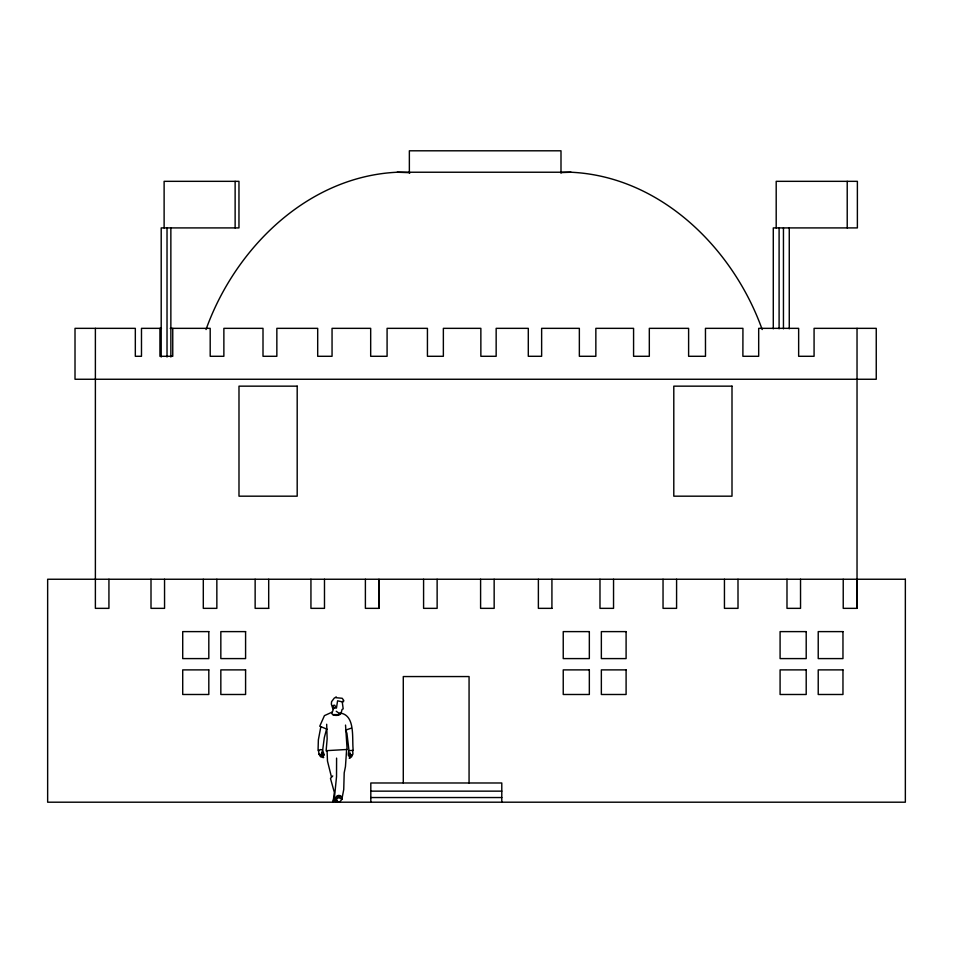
<?xml version="1.0" encoding="UTF-8"?>
<svg xmlns="http://www.w3.org/2000/svg" width="953" height="953" viewBox="0 0 953 953"><rect width="100%" height="100%" fill="white"/><g stroke="black" fill="none" stroke-linecap="round" stroke-linejoin="round"><path stroke-width="1.43" d="M345.534 725.078L347.13 749.475L327.07 750.619L327.475 761.03L331.418 776.874M346.63 749.427L345.451 766.593L344.2 772.859L343.735 789.537L342.139 797.828C341.412 795.005 336.993 794.361 335.968 797.363L336.278 799.817L337.445 800.901L335.885 801.807L336.218 797.601L338.136 796.172L340.936 796.744L342.222 798.84L339.721 802.069L335.659 802.2M336.588 758.111L336.528 776.671L334.574 796.303L335.42 800.711L336.683 800.163M333.836 707.96L332.502 711.593C328.964 715.786 340.138 717.025 341.317 712.832M320.839 726.734L318.362 739.862L318.052 750.726L320.696 749.582L322.686 749.94L324.318 737.622L326.569 729.14M333.371 802.2L333.157 800.055L335.099 799.043M206.015 329.535C235.046 248.304 307.569 176.448 397.198 172.231L571.014 172.231C660.632 176.448 733.155 248.304 762.186 329.535M351.943 754.502L349.358 758.314L350.382 755.169L349.977 752.822L349.263 756.253C347.5 756.432 348.619 751.869 349.001 750.654L353.206 750.38C351.752 737.789 355.969 713.654 338.494 712.88L336.242 711.26M336.159 799.388L338.732 797.578L342.02 799.222M341.162 712.808L342.067 709.449L343.187 708.877L342.246 701.861L337.588 700.8L336.445 708.115L334.646 705.196L333.097 705.506L333.645 707.734L335.111 708.246M322.459 749.892L324.342 755.157L322.805 754.55L321.757 751.965C320.542 754.967 327.224 759.481 320.851 756.753L318.826 753.918L318.719 750.178M342.246 701.861L343.604 701.706L343.092 700.896L343.807 700.55L342.222 698.287L336.052 697.703L336.266 696.941L334.229 698.156L331.573 701.682L331.358 704.112L332.919 708.961M332.74 775.945L330.465 778.434L334.348 792.396L333.407 799.424L334.181 799.174M341.019 713.201L337.958 714.655L332.68 714.583M351.288 728.152L345.558 730.165M327.07 750.619L326.117 750.904L327.141 738.92L326.676 724.256M332.823 801.211L335.73 801.092M331.93 712.225L324.425 715.632L319.743 726.21L326.891 729.14M349.001 750.654L346.916 733.286L345.748 730.141M349.489 758.183L351.538 756.873L352.92 754.026L352.681 750.404M560.864 172.576L571.014 172.231M161.462 328.344L141.485 328.344L141.485 356.291L135.326 356.291L135.326 328.344L75.013 328.344L75.013 379.258L876.248 379.258L876.248 328.344L814.076 328.344L814.076 356.291L798.65 356.291L798.65 328.344L758.683 328.344L758.683 356.291L742.887 356.291L742.935 328.344L705.458 328.344L705.494 356.291L688.614 356.291L688.614 328.344L649.315 328.344L649.315 356.291L633.578 356.291L633.578 328.344L595.851 328.344L595.851 356.291L579.353 356.291L579.353 328.344L541.638 328.344L541.638 356.291L528.296 356.291L528.296 328.344L496.156 328.344L496.156 356.291L480.86 356.291L480.86 328.344L443.359 328.344L443.359 356.291L427.432 356.291L427.432 328.344L387.085 328.344L387.085 356.291L370.681 356.291L370.681 328.344L332.049 328.344L332.049 356.291L317.694 356.291L317.694 328.344L276.846 328.344L276.846 356.291L263.004 356.291L263.004 328.344L223.872 328.344L223.872 356.291L210.196 356.291L210.196 328.344L170.194 328.344M268.698 608.348L255.142 608.348L255.142 579.245M378.937 608.348L378.937 579.245L378.949 608.348L365.392 608.348L365.392 579.245M551.93 608.348L538.374 608.348L538.374 579.245M370.812 791.145L501.79 791.145M370.812 797.542L501.79 797.542M397.198 172.231L410.231 172.684M335.885 801.807L336.564 802.069M320.732 756.587L319.16 754.383M323.46 757.444L319.946 754.109M342.139 797.828L342.222 798.84M857.033 328.344L857.033 608.348M856.783 579.245L856.771 608.348L843.226 608.348L843.226 579.245M847.217 181.332L847.217 227.91M800.532 579.245L800.544 608.348L786.987 608.348L786.987 579.245M789.263 227.91L789.263 328.809M783.449 227.91L783.449 328.809M779.101 227.91L779.101 328.809M776.195 227.91L776.195 181.332L857.378 181.332L857.378 227.91L773.288 227.91L773.288 328.809M737.991 579.245L738.015 608.348L724.447 608.348L724.447 579.245M676.594 579.245L676.582 608.348L663.038 608.348L663.038 579.245M613.553 579.245L613.541 608.348L599.985 608.348L599.985 579.245M560.995 173.089L560.995 150.8L409.361 150.8L409.361 173.089M551.93 579.245L551.918 608.348M501.79 802.2L501.79 782.985L370.812 782.985L370.812 802.2M494.154 579.245L494.166 608.348L480.598 608.348L480.598 579.245M469.067 782.985L469.067 676.559L403.286 676.559L403.286 782.985M437.129 579.245L437.141 608.348L423.585 608.348L423.585 579.245M324.485 579.245L324.485 608.348L310.94 608.348L310.94 579.245M268.698 579.245L268.686 608.348M235.129 181.332L235.129 227.91M216.843 579.245L216.855 608.348L203.299 608.348L203.299 579.245M172.755 328.344L172.755 356.291L159.937 356.291L159.937 328.344M170.861 227.91L170.861 357.006M167.025 227.91L167.025 357.006M164.547 579.245L164.559 608.348L151.003 608.348L151.003 579.245M164.119 227.91L164.119 181.332L238.965 181.332L238.965 227.91L161.2 227.91L161.2 357.006M108.94 579.245L108.928 608.348L95.383 608.348L95.383 328.344M297.193 386.156L238.989 386.156L238.989 496.179L297.193 496.179L297.193 386.156M731.999 386.156L673.795 386.156L673.795 496.179L731.999 496.179L731.999 386.156M905.35 579.245L47.65 579.245L47.65 802.2L905.35 802.2L905.35 579.245M208.814 631.613L182.714 631.613L182.714 658.594L208.814 658.594L208.814 631.613M245.588 631.613L220.834 631.613L220.834 658.594L245.588 658.594L245.588 631.613M589.335 631.613L563.235 631.613L563.235 658.594L589.335 658.594L589.335 631.613M626.097 631.613L601.355 631.613L601.355 658.594L626.097 658.594L626.097 631.613M806.202 631.613L780.09 631.613L780.09 658.594L806.202 658.594L806.202 631.613M842.964 631.613L818.222 631.613L818.222 658.594L842.964 658.594L842.964 631.613M208.814 669.888L182.714 669.888L182.714 694.487L208.814 694.487L208.814 669.888M245.588 669.888L220.834 669.888L220.834 694.487L245.588 694.487L245.588 669.888M589.335 669.888L563.235 669.888L563.235 694.487L589.335 694.487L589.335 669.888M626.097 669.888L601.355 669.888L601.355 694.487L626.097 694.487L626.097 669.888M806.202 669.888L780.09 669.888L780.09 694.487L806.202 694.487L806.202 669.888M842.964 669.888L818.222 669.888L818.222 694.487L842.964 694.487L842.964 669.888"/></g></svg>
